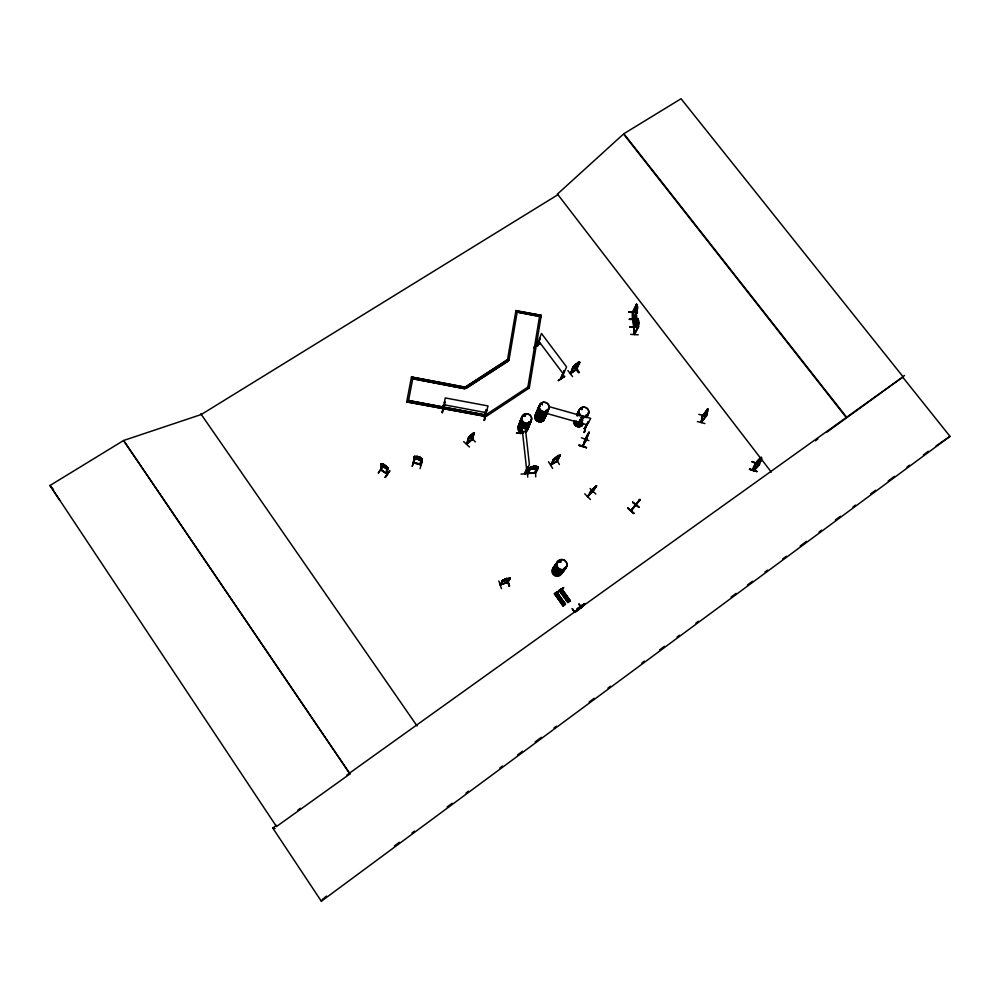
<?xml version="1.0" encoding="UTF-8"?>
<svg xmlns="http://www.w3.org/2000/svg" width="1000" height="1000" viewBox="0 0 1000 1000"><rect width="100%" height="100%" fill="white"/><g stroke="black" fill="none" stroke-linecap="round" stroke-linejoin="round"><path stroke-width="1.5" d="M636.95 319.562L629.362 319.312L635.487 319.125M630.025 327.212L637.65 327.075M630.688 334.35L638.2 334.787M637.575 327.212L638.85 323.25L638.375 326.825M582.05 408.462L581.9 409.3M564.875 568L564.087 568.413L564.738 567.812M566.013 596.975L565.062 596.938L565.475 595.988M558.875 561.337L560.188 561.95M559.2 561.175L559.837 561.962M560.025 561.75L560.087 561.112L560.325 561.825M561.337 600.112L560.35 600.487L560.525 599.438M636.425 304.312L636.475 304.975M544.375 415.913L544.525 415.363M546.163 410.4L546.975 410.225M541.45 403.438L542.263 404.412L541.725 403.625M520.887 433.312L520.775 432.725M524.837 472.875L525.175 473.787L525.138 473.113M528.713 421.9L529.462 421.763M529.15 422.425L529.338 421.775M524.938 415.8L523.938 415.337M523.925 415.688L524.237 415.988M524.525 414.913L524.812 415.875M524.487 416.4L524.875 415.275M581.462 607.55L584.9 603.888M570.175 373.45L576.487 369.175M575.875 369.475L579.587 362.238M576.587 369.425L579.712 362.25L578.05 362.475L579.712 362.25M702.962 415.325L702.3 416.112L702.6 415.175M632.4 312.213C630.988 334.588 642.887 294.575 633.2 318.488M632.5 311.988L634.55 334.45L638.638 326.825M632.762 312.812L636.775 304.325M632.625 312.638L632.863 311.863L633.3 319.137M633.05 319.762L633.625 326.875M637.463 312.65L637.137 311.988L633.362 320.4M633.488 319.425L633.212 320.275M634.25 334.475L633.6 327.35L637.675 318.463L638 319.125M633.913 326.712L633.5 319.55M634.062 326.438L634.025 325.938M633.837 327.7L634.113 327.013L634.538 334.325M634.45 333.675L634.4 334.2M378.363 472.85L382.9 466.362M383.512 464.312L381.15 463.663L380.6 469.95L387.212 474.137M385.613 468.45C391.962 470.087 380.975 467.575 381.163 464.65L381.225 463.725L381.9 464.15L381.287 470.35L380.9 469.475M381.425 469.85L380.8 469.6M387.95 468.975L388.025 468.062C382.85 471.987 393 478.663 381.5 469.9M385.3 477.388L389.7 470.712L385.262 477.262M755.2 463.837C746.188 480.625 761.912 459.487 759.075 464.6L751.875 461.5L759.2 464.225M759.125 464.487L761.575 458.862C762.15 452.188 746.125 475.962 761.35 458.25L761.213 457.463L761.35 458.25M755.238 463.6C758.15 461.488 746.75 479.975 759.412 464.613L759.613 463.963M387.188 474.175L387.4 467.562M387.438 473.812L380.8 469.675M387.975 469.1L388.113 468.1L385.875 465.688L383.475 464.263M636.025 306.438L636.425 311.188C637.038 309.962 638.725 305.238 636.525 305.5M635.225 316.812L635.612 321.562L636.462 315.8M637.3 321.775L637.7 326.55M406.712 401.887L485.238 416.337L406.712 401.887L411.463 377L465.062 387.088L465.95 388.3L465.012 387.3L411.463 377M408.25 402.175L412.962 377.512M583 446.163L585.112 439.075M635.862 305.55L635.312 309.15L636.375 312.775L635.612 311.525M635.85 305.487L635.413 309.15M637.025 311.525L637.575 307.838M636.8 326.838C638.775 330.688 634.938 321.75 637.112 320.8M557.238 461.425L556.888 461.488M557.4 461.138L560.212 455.138M633.013 319.837L637.312 310.775M414.4 458.862L412.275 466.238M586.613 437.775L587.638 436.138M413.35 462.8L414.325 456.45L419.725 457.125M419.263 459.938L422.088 459.787L422.275 458.75L419.75 457.05L420.775 459.075L418.95 459.137L415.613 457.575L417.15 456.287L414.387 456.562L413.488 462.887L421.112 465.012L420.55 464.263M414.462 458.875L412.25 466.35M414.137 462.837L414.175 462.413M414.237 462.512L415.062 456.587M539.487 316.663L527.863 387.25L529.362 387.525L541.263 315.338L515.862 310.7L541.263 315.338M486.775 410.3L486.112 409.913C482.238 418.675 485.112 419.888 486.775 410.3L486.112 409.913M485 416.375L484.175 416.788M484.288 420.462L485.562 412.887L484.363 420.35M484.4 420.475L485.637 413.025M420.4 464.85C419.475 461.775 422.425 457.413 421.425 458.612M465.9 388.512L508.387 361L507.5 359.8L515.938 310.462M509 360.087L507.575 359.575L465.012 387.3L507.5 359.8L509 360.087L517.112 312.362M420.037 468.612L422.35 461.075M422.188 458.738L421.087 465.05M413.488 462.463C429.113 467.525 416.9 462.137 414.038 463M507.925 582.537L510.163 577.987M485.188 416.538L485.5 414.9L408.55 400.513L485.438 415.1L486.325 416.35L528.875 388.25L527.975 387.038L485.425 415.125M443.237 405.1L442.337 412.5M442.262 412.6L443.65 405.05L442.325 412.638M445.15 402.238L444.387 402.362L445.15 402.238C443.963 407.088 442.938 410.012 443.775 408.587L442.962 409.038L443.75 409.188M464.75 388.725L412.713 378.725L464.75 388.725L465.062 387.088M582.925 446.337L586.55 439.575C584.688 442.875 593.638 420.65 585.975 439.663L586.175 438.688M583.138 445.775L585.25 439.825M585.462 439.113L583.088 446.05M585.513 441.1L587.975 434.05M585.475 441.188L585.675 439.75M701.375 422.425L706.6 415.475L701.062 421.825M702.25 416.05L707.675 408.837L706.188 416.15L706.338 415.262M701.025 422.413L702.463 415.312M702.738 415.55L701.275 422.488L701.625 421.637M705.025 415.763L706.838 409.875M697.387 421.55L704.9 423.525M698.85 414.375L706.475 416.138M629.388 319.35L635.425 319.275M587.863 422.137L588.5 422.575L587.863 422.137L584.237 428.7L585.087 428.938M584.425 428.225L585.075 428.663L584.25 428.75M584.225 432.438L586.087 425.05L584.338 432.325M584.338 432.45L586.125 425.2M537.463 346.112L536.775 345.675L537.513 346.112L536.825 345.75L541.45 333.45L566.562 366.887L561.575 378.375M540.188 338.663L539.538 338.25L540.188 338.663L537.288 346.062M543.888 417.962L543.475 420.938M543.525 420.975L544.7 416.5M548.138 410.925L545.087 417.75L545.375 417.137L544.5 417.5L547.375 410.988L548.075 411.188L547.45 410.737M469.462 447L463.675 441.637M638.587 322.587L637.8 324.988L637.6 322.6L638.525 321.788L638.675 322.587M466.662 443.938L468.375 437.925L469.1 437.663L466.838 444.375L469.288 437L474.175 432.688L472.525 439.4C469.65 442.575 477.9 422.975 472.275 439.137L466.662 444.113L472.612 439.338M467.1 443.675L468.913 437.262M475.337 441.938L469.862 436.15M469.075 437.75L473.15 433.6L470.5 435.175L469.663 438.162L468.1 438.9M473.825 433.738L469.725 438.225L471.7 436.475L472.5 433.413L474.35 433.062M473.562 433.162L471.838 439.4M581.4 408.425L581.475 409.387M484.125 416.225L484.85 416.912L488.062 405.95L445.262 397.938L443.113 409.113M422.088 459.787C418.1 461.138 407.488 454.338 419.325 459.888M484.162 416.825L484.913 416.362M414.325 456.45L415.05 456.662M417.987 456.75C414.462 457.788 421.8 459.725 418.85 457M486.325 416.35L485.487 414.925M761.575 458.862L760.125 459.325L758.7 464L760.738 461.25L761.25 457.375L758.587 461.6L758.088 465.475L757.887 463.938M757.938 464.038L758.587 461.6M546.163 410.288L547 410.562M749.463 469.338L757.05 471.55L749.488 469.288M753.15 470.175L755.5 463M753.65 470.138L753.5 469.4M541.487 403.45L541.175 404.3M541.25 403.725L542.35 404.613M588.387 496L587.45 496.6L592.925 491.05M593.05 491.488L587.575 496.413M523.638 415.5L524.375 415.05M507.5 359.8L508.387 361M581.5 437.8L588.888 440.625M588.2 433.738L585.2 439.862M585.763 439.775L587.362 435.838M586.062 440.125L586.263 439.325L582.55 446.112M588.513 433.1L588.55 433.837L588.438 433.05M533.75 347.575L540 343.387L533.837 347.5M558.888 591.1L555.487 594.188L556.337 593.337M706.7 410.863L705.738 415.625L707.525 412.688L706.112 416.125M579.05 444.862L586.487 447.587M527.863 387.25L529.362 387.525M123.588 440.487L349.975 773.9L276.475 826.538L50 485.5L123.588 440.487L201.287 414.5L558.013 194.638L557.525 194.013L623.85 133.725L681.05 98.75L903.1 376.812L346.912 774.975M528.875 388.25L527.9 387.25M520.887 433.387L523.175 426.625L520.363 433.562M749.7 468.837L757.05 471.538M523.162 432.525L516.575 433.15L523.162 432.675M500.962 584.75L500.138 584.625L503.225 580.15L501.05 584.275M507.113 582.362L510.275 578.05L505.375 579.062M507.938 582.362L500.2 584.963L503.125 580.188M563.5 587.587L561.112 589.487M563.763 587.825L560.3 590.788L561.038 589.15M520.425 433.625L524.75 422.688L529.375 464.425L525.262 473.575M586.725 437.125L587.612 434.963M586.6 437.362L587.987 433.988M561.275 378.45L564.2 370.712L560.875 378L561.362 378.512M561.15 377.762L564.2 370.712M545.275 417.713L544.525 417.25L545.363 417.212M545.225 415.763L549.237 406.675L590.725 418.387L584.925 428.925M521.038 474.125L529 473.4M524.7 473.137L527.388 467.312M578.488 364.45C577.875 366.838 568.888 371.287 574.05 365.812L570.438 373.7L576.65 369.425M524.763 473.675L527.663 467.287M574.038 366C583.212 381.788 577.3 365.125 573.625 366.587L570.237 373.475L576.3 369.475M570.688 373.075L574.438 365.625L578.15 362.488M527.163 469.412L527.737 477.125M570.938 373.425L570.938 372.788M576.125 365.513L576.862 365.65L572.762 367.425L577.513 363.625L575.225 365.462L576.663 363.587M535.413 473.175C540.575 466.538 538.038 464.7 530.112 467.325L527.525 473.462L535.325 473.162M527.675 473.462C527.788 467.725 533.125 464.513 538.212 467.113M572.575 376.587L567.9 370.562M531.025 467.225L528.225 473.475L530.85 467.3M528.387 473.4L527.737 472.9M575.837 370.087L579.775 362.537M535.712 476.863L535.538 469.113M535.375 473.013L534.65 472.962L538.1 467.125M537.438 466.987L534.725 473.237L527.762 473.25M527.737 472.863L535.325 472.863L538.212 467.025M561.688 378.125L560.875 378L561.337 377.525M548.462 461.725L552.65 468.413M637.163 502.8L631 510.462M636 504.225L635.112 505.412M635.95 504.888L631.375 510.575M628.787 312.15L636.312 311.975L628.862 311.988M550.837 464.988L553.612 459.05L554.375 458.925L550.662 464.825L557.137 461.125M550.862 464.913L557.438 461.2M553.763 459.288L558.525 455.438L554.663 458.338L551.312 464.85L554.163 458.575M632.35 312.275L636.425 304.225L637.35 305.45M629.45 319.15L636.95 319.562M632.788 312.887L636.825 304.988M556.475 461.512L559.65 455.412M556.613 461.737C564.25 447.887 558.837 460.062 553.125 459.975M637.413 311.988L633.05 320.438M559.4 464.513L556.225 458.775M633.625 326.8L637.95 318.463M633.663 328.025L637.7 319.662M638.05 319.675L633.812 327.75M498.837 580.975L501.463 588.638M634.125 333.825L638.288 326.125M634.188 334.438L638.587 326.163M509.787 578.65C508.9 579.163 501.9 582.888 502.35 580.475L508.875 578.4L504.925 580.4L503.45 580.538L505.387 578.975L502.35 580.475M503.288 580.588L500.938 584.275M584.75 439.825L588.55 432.987M506.238 578.875C502.238 580.487 508.713 579.85 507.062 578.513L509.212 586.213L506.675 578.462M585.337 439.338L588.775 433.2M585.025 440.087L588.55 433.837M506.987 582.5L509.438 578.175M507.075 582.762L510.262 578.362M509.312 586.125L506.613 578.413M276.537 825.337L272.775 828.037L321.35 901.25L322.762 898.925M470.25 436.163L471.2 434.787M551.388 464.3L550.875 465.163M580.962 408.612L581.6 408.225M581.287 408.512L581.425 409.2M587.638 496.238L591.912 490.2M592.438 491.425L596.538 485.712L589.5 493.2L594.237 488.512M584.738 493.812L590.425 499.487M590.075 488.512L595.837 494.05M592.863 489.663L593.5 489.188L587.75 496.737M588.175 496.337L593.025 489.137M596.025 486.075L592.263 491.788L592.812 491.05M592.975 491.525L596.65 485.988M556.35 593L555.562 594.288L558.612 591.538M561.188 590L560.363 590.887L563.15 588.362M385.213 477.337L389.787 470.875M384.275 464.925C381.438 465.5 387.938 468.688 385.025 465.4M383.275 467.075L381.163 464.65M381.15 463.663L381.812 464.2M378.4 472.987L382.887 466.362M472.05 434.9L470.125 436.6M637.388 502.663L639.05 500.487M563.062 605.925L554.612 593.6L563.763 605.438L563.038 605.95L554.612 593.6L563.713 605.462L554.7 593.625M556.362 592.438L554.475 593.775L563.212 605.812L565.4 604.212L556.625 592.175L565.5 604.175L564.775 604.688L556.025 592.762M556.788 592.062L565.375 604.25M557.863 591.512L556.562 592.675M558.237 591.237L556.275 592.913M555.5 594.825L557.4 593.538M568.55 602.013L567.837 602.525L559.075 590.525L559.587 590.075L568.562 602L559.5 590.225M560.3 589.513L560.962 589.038L569.825 601.087L561.587 588.663L570.312 600.75L561.587 588.737L560.45 589.412L561.163 589.038L569.55 601.287L560.55 589.375M560.475 591.3L562.2 590.138M627.825 508.225L633.8 513.6L627.913 508.113M638.987 507.238L632.762 502.175M707.913 409.012L702.575 416.112M702.562 416.188L701.213 422.188M634.4 506.325L635.312 505.062M638.938 500.637L639.913 499.438L639.05 500.637M638.938 507.3L632.65 502.325M593.975 488.025L592.938 489.425M706.6 415.475L701.137 422.088M639.388 500.075L640.125 499.762L639.462 500.112M632.7 502.25L638.975 507.25M468.562 438.125L470.525 435.163M468.312 437.975L470.588 435.238M638.538 501.112L639.913 499.438M630.85 510.65L639.975 499.487M473.888 433.688L471.7 436.475M631.2 510.725L640.125 499.762M559.163 600.225L561.337 598.675M591.1 491.438L595.25 486.712M560.05 601.45L562.25 599.862M563.987 596.775L566.163 595.237M634.163 513.162L627.888 508.15M560.862 602.5L563.038 600.95M564.85 598.038L567.025 596.487M561.725 603.763L563.925 602.175M565.638 599.125L567.837 597.537M573.925 366.775L575.388 364.9M566.525 600.337L568.725 598.763M466.613 444.062L472.388 438.888M592.938 489.55L594.575 487.413M570.175 600.825L567.8 602.55M593.538 488.825L595.5 486.9M592.712 490.062L595.95 486.587L592.638 490.45M573.925 367.525L579.062 363.375L577.35 363.137M595.062 487.262L590.862 491.838L593.612 488.537M580.725 607.575L584.775 603.513L577.025 609.45L578.713 608.425M577.587 608.737L576.975 609.375L581.35 606.112M574.825 611.85L579.3 607.425M574.9 612.25L572.362 608.812L574.9 612.25L580.925 606.075M579.1 607.85L581.688 605.638M580.862 606.888L583.562 604.562L578.138 608.263M580.65 607.75L584.825 603.587L578.2 608.413L579.9 607M592.425 489.675L594.675 487.863M556 593L565.087 604.462M575.887 366.138L576.775 364.212M560.612 589.625L561.812 589.075M592.25 490.012L591.487 490.85M753.35 469.538L759.35 463.862M751.875 461.775L759.412 464.613M572.762 367.425L575.4 364.913M573.825 368.312L578.55 364.412M755.05 463.825L761.55 457.612M581.325 607.762L578.975 604.075L581.688 607.225M565.875 597.112L566.025 596.25M555.625 592.688L565.075 604.475M635.6 505.387L639.288 500.325L634.45 506.262M550.75 464.575L557.25 460.913M586.65 415.588L585.988 415.062L586.737 415.012M542.362 404.675L542.025 403.325M826.538 432.413L903.1 376.812M902.163 377.475L904.475 375.5M581.638 605.7L580.075 606.85M557.1 458.35L559.725 456.075M582.362 605.175L583.05 604.938L580.638 606.638M590.662 492.088L591.5 491.413M443.025 408.837L443.787 409.012M582.038 605.45L577.712 608.875M580.812 606.812L584.25 604.188M596.462 485.65L595.513 486.613M815.438 440.788L817.9 438.925M562.513 588.225L563.25 587.7M578.888 607.7L575.562 611.788L580.85 608M554.312 593.913L555.037 593.4M559.113 590.513L559.712 590.075M574.5 366.4L579.1 372.375M572.312 608.85L574.462 612.4M581.725 605.975L581.05 606.3M324.025 898L326.538 896.137M394.387 845.987L399.412 842.275M411.975 832.987L414.487 831.125M447.15 806.975L452.175 803.263M466 793.05L468.512 791.188M499.925 767.975L502.438 766.112M517.513 754.975L522.537 751.25M535.1 741.963L541.388 737.325M553.95 728.037L556.462 726.175M589.125 702.025L594.15 698.312M607.975 688.1L610.487 686.237M641.9 663.025L644.412 661.162M659.488 650.013L664.513 646.3M677.075 637.013L679.587 635.163M695.925 623.088L698.438 621.225M731.1 597.075L736.125 593.362M747.438 585L752.463 581.287M765.025 572L767.537 570.138M782.613 559L786.388 556.213M800.212 546L806.488 541.35M819.05 532.062L821.562 530.212M835.387 519.987L840.413 516.275M852.975 506.987L855.487 505.125M870.562 493.988L875.588 490.275M888.162 480.988L894.438 476.337M907 467.05L909.513 465.188M923.337 454.975L928.363 451.262M321.35 901.25L950 436.362L902.712 377.137M578.925 607.975L578.25 608.362L579.412 607.812M297.9 810.05L300.413 808.25M579.425 609.025L575.138 612.125M592.112 490.662L590.375 492.038L591.287 491.362M556.15 592.438L555.337 593.312M559.587 590.075L568.138 602.312L559.288 590.375L561.45 588.825M936 446L950 436.362M558.438 380.588L564.637 376.438M545.212 417.475L544.7 417M533.775 347.65L539.95 343.488M578.987 362.638L579.612 362.325M465.95 388.3L508.462 360.775M557.45 194.062L771.312 472.1M592.263 490L594.288 487.837M560.388 455.462L558.475 455.487L558.725 456.488L554.3 459.038M581.263 408.338L582.3 408.525M637.25 306.4L636.325 307.25L636.525 309.625L637.325 306.4M636.438 316.812L635.525 317.638L635.725 320L636.512 316.812M580.975 607.913L578.962 604.1M583.612 604.338L580.288 606.613M531.938 469.062L537.675 467.95M531.938 469.15C525.837 466.95 536.4 470.9 537.762 468.038M507.762 582.25L500.188 584.663L507.925 582.075M509.55 578.587L510.163 578.088M501.987 581.138L506.9 580.212M534.575 472.837L535.337 472.625M560.5 599.462L561.325 599.975M559.412 561.025L560.062 561.15M573.525 367.625L577.638 364.925L577.513 363.625M574.05 366.488L578.162 363.775L578.05 362.475M553 459.963L554.812 459.663M524.675 416.287L523.737 415.85M572.25 368.562L573.875 368.375M523.263 427.312L522.9 426.637M520.462 432.463L516.575 433.038M575.2 366.587L576.038 364.6M530.212 467.413L530.975 467.3M530.237 467.688L530.962 467.663M635.712 315.887L636.55 315.8M637.8 320.85C640.025 321.262 636.025 317.925 638.638 320.838L638.85 323.25M638.1 320.337L637.788 319.675M637.038 320.8L636.575 324.45M635.65 323.038L634.513 319.488L635.062 315.925M637.362 311.438L637.013 310.7M628.787 312.05L636.4 311.938M559.5 560.7L560.237 561.038M581.775 409.6L581.025 409.137M584.487 428.175L585.2 428.438M575.7 365.9L579.075 363.263M443.9 404.75L486.037 412.638M272.775 828.037L275.062 828.538M381.1 463.738L383.562 464.237L382.325 465.15L385.275 467.625L386.838 468.038L385.838 465.688L388.062 468.175M706.825 409.938L707.588 408.812L707.987 410.288L707.325 410.087M705.275 417.15L704.963 415.675M546.312 413.312L587.175 424.837M417.088 456.337L419.775 457.113M414.412 456.575L415.175 456.7M761.175 459.812L760.075 460.225L759.362 462.55L760.938 460.6M633.4 318.35L633.15 319M524.825 473.725L524.788 472.938M593.362 488.462L590.188 492.35M535.913 466.312L536.462 467.775L531.2 467.975L533.275 466.4M50 485.5L53.375 489.487M623.85 133.725L846.625 417.238M623.675 134.213L846.275 417.537M557.725 456.1L555.55 458.113L556.987 456.538M575.962 363.825L573.625 366.587M538.688 341.075L563.4 374.062M636.538 315.875L635.612 314.613L636.45 315.875M200.8 413.8L417.038 725.938M123.863 440.962L349.975 773.9M50.362 485.938L59.662 500.163M534.987 466.463L535.275 467.537L532.638 467.638L534.113 466.488M506.962 578.362L509.613 586.075M522.175 429.125L526.712 470.262M636.512 304.337L636.562 304.988M538.112 467.038L537.375 467.15M582.762 420.05A5.075 4.763 27.1 0 1 580.2 419.562M577.2 415.55A5.075 4.763 27.1 0 1 578.237 412.038A5 4.7 27.1 0 0 577.325 415.438M587.15 414.888A5.075 4.763 27.1 0 1 586.775 417.35M579.125 410.312A5.088 4.787 27.1 0 0 578.4 415.075A5.088 4.787 27.1 0 1 579.175 410.225A5.025 4.725 27.1 0 0 579.2 415.975M581.525 419.8A5 4.7 27.1 0 1 580.275 419.4M587.125 416.037A5 4.7 27.1 0 1 586.775 417.212M581.362 420.1A5 4.7 27.1 0 1 580.125 419.7A5.075 4.763 27.1 0 0 582.712 420.138M577.163 415.737A5 4.7 27.1 0 1 578.188 412.287M586.975 415.1A5 4.7 27.1 0 1 586.613 417.512M581.888 421.613A4.988 4.7 27.1 0 1 579.362 421.138M578.362 412.912A4.988 4.7 27.1 0 0 576.775 414.762A4.988 4.688 27.1 0 1 578.288 413.05M577.15 415.637A5.075 4.763 27.1 0 1 578.188 412.137M587.1 414.988A5.075 4.763 27.1 0 1 586.725 417.438M581.825 421.75A4.988 4.688 27.1 0 1 579.288 421.275M588.112 412.975A5.025 4.725 27.1 0 1 586.163 417.275M582.475 418A5.025 4.725 27.1 0 1 581.225 417.6M583.387 423.438A5.012 4.713 27.1 0 1 574.575 420.625M583.138 423.925A4.913 4.625 27.1 0 1 573.862 420.962A4.938 4.65 27.1 0 0 583.138 423.975A4.9 4.612 27.1 0 1 573.875 420.962M582.275 423.075A5.038 4.737 27.1 0 1 576.438 421.213A5.038 4.737 27.1 0 0 582.225 423.162M583.337 423.537A5.012 4.713 27.1 0 1 574.538 420.712M582.15 423.2A4.963 4.662 27.1 0 1 576.4 421.362M531.075 419.688A5.062 4.787 22 0 1 526.613 424.837A5.062 4.787 22 0 1 521.087 420.35A5.062 4.787 22 0 1 525.55 415.213M522.05 417A5.125 4.85 22 0 0 524.562 424.85A5.125 4.85 22 0 0 531.062 419.888A5.125 4.85 22 0 1 526.587 425.012A5.125 4.85 22 0 1 520.975 420.462A5.125 4.85 22 0 1 525.5 415.25A5.125 4.85 22 0 0 523.013 416.163M524.538 426.7A5.1 4.825 22 0 0 530.325 422.85A5.038 4.763 22 0 1 522.762 425.825A5.038 4.763 22 0 1 522.413 417.825A5.1 4.825 22 0 0 523.263 426.3M529.625 423.212A5.025 4.763 22 0 1 526.05 428.2A5.025 4.763 22 0 1 520.188 425.487A5.025 4.763 22 0 1 521.737 419.562M525.1 431.512A5.038 4.775 22 0 0 528.25 427.875A4.975 4.713 22 0 1 525.125 431.35M523.837 431.763A5.038 4.775 22 0 1 520.35 422.962M528.85 425.062A4.988 4.725 22 0 1 525.712 429.913A5.062 4.8 22 0 0 529 424.875M521.912 429.688A4.988 4.725 22 0 1 520.075 422.262M523.862 431.6A4.975 4.713 22 0 1 522.575 431.525M521.337 431.125A4.975 4.713 22 0 1 520.438 422.912M528.1 428.05A4.975 4.713 22 0 1 525 431.637M523.75 431.887A4.975 4.713 22 0 1 519.388 424.025M527.562 428.212A4.963 4.713 22 0 1 525.575 432.475M523.188 433.275A4.963 4.713 22 0 1 519.763 424.613M525.15 428.462A5.025 4.75 22 0 0 529.575 423.35A5.025 4.763 22 0 1 526.025 428.275A5.025 4.763 22 0 1 520.163 425.575A5.025 4.763 22 0 1 521.7 419.65A5.025 4.75 22 0 0 523.85 428.387M521.962 429.55A5.062 4.8 22 0 1 520.087 422.025A5 4.737 22 0 0 522.038 429.387M528.975 424.775A5 4.737 22 0 1 525.837 429.613M540.487 404.513A5.1 4.812 23.3 0 0 540.862 412.6A5.1 4.812 23.3 0 0 548.438 409.588A5.1 4.812 23.3 0 1 540.862 412.6A5.1 4.812 23.3 0 1 540.45 404.613M547.65 410.15A5.088 4.787 23.3 0 1 544.062 415.188A5.012 4.725 23.3 0 1 538.15 412.525A5.088 4.787 23.3 0 1 539.675 406.463M547.675 409.963A5.012 4.725 23.3 0 1 541.987 414.975A5.012 4.725 23.3 0 1 538.188 408.175M538.862 407.137A5.012 4.725 23.3 0 1 539.8 406.312M547.537 410.262A5.012 4.725 23.3 0 1 544 415.225A5.088 4.787 23.3 0 1 538.138 412.438A5.012 4.725 23.3 0 1 539.663 406.625M546.875 411.788A5 4.725 23.3 0 1 540.562 416.625A5 4.725 23.3 0 1 538.075 408.975M546.175 413.512A5.038 4.763 23.3 0 1 542.612 418.5A5.038 4.763 23.3 0 1 536.725 415.788A5.038 4.763 23.3 0 1 538.25 409.85M545.425 415.213A5.025 4.737 23.3 0 1 541.875 420.188A5.025 4.737 23.3 0 1 536.013 417.475A5.025 4.737 23.3 0 1 537.487 411.662M537.525 411.562A5.025 4.737 23.3 0 0 536.013 417.475A5.025 4.737 23.3 0 0 541.838 420.275A5.025 4.737 23.3 0 0 545.388 415.3M546.062 413.625A4.975 4.688 23.3 0 1 542.55 418.55A4.975 4.688 23.3 0 1 536.737 415.863A4.975 4.688 23.3 0 1 538.25 410.012M546.838 411.863A5 4.713 23.3 0 1 543.312 416.812A4.975 4.688 23.3 0 1 537.45 414.2A4.975 4.688 23.3 0 1 538.962 408.35A5 4.713 23.3 0 0 537.463 414.125A5 4.713 23.3 0 0 543.312 416.812A4.975 4.688 23.3 0 0 546.775 411.962M565.237 567.9A5.188 5.012 38.8 0 1 559.425 571.987A5.188 5.012 38.8 0 1 555.112 566.075A5.188 5.012 38.8 0 1 560.925 561.987M565.037 569.05A5.263 5.088 38.8 0 1 558.625 571.688A5.263 5.088 38.8 0 1 555.225 565.5A5.263 5.088 38.8 0 1 561.038 561.788M564.45 568.95A5.175 5.012 38.9 0 1 559.538 573.125A5.175 5.012 38.9 0 1 554.388 568.9A5.175 5.012 38.9 0 1 557.525 563.275M566.3 566.487A5.213 5.038 38.7 0 1 560.9 570.65A5.213 5.038 38.7 0 1 556.075 565.538A5.213 5.038 38.7 0 1 560.638 560.487A5.275 5.112 38.7 0 0 555.95 565.612A5.275 5.112 38.7 0 0 560.85 570.8A5.275 5.112 38.7 0 0 566.325 566.562M566.15 566.688A5.2 5.038 38.8 0 1 560.75 570.862A5.2 5.038 38.8 0 1 555.925 565.75A5.2 5.038 38.8 0 1 560.487 560.688M562.312 572.525A5.125 4.963 39.1 0 1 554.038 573.763A5.125 4.963 39.1 0 1 555.825 565.662M562.7 569.975A5.125 4.963 39.1 0 1 562.675 571.287M563.737 569.987A5.213 5.05 39 0 1 558.775 574.188A5.138 4.975 39 0 1 553.575 570.05A5.213 5.05 39 0 1 556.763 564.263M562.825 569.9A5.188 5.025 39.1 0 1 558.75 575.337A5.188 5.025 39.1 0 1 552.812 571.613A5.188 5.025 39.1 0 1 555.85 565.525M562.825 571.087A5.125 4.963 39.1 0 1 557.95 575.212A5.125 4.963 39.1 0 1 552.863 571.038A5.125 4.963 39.1 0 1 555.975 565.462M563.562 570.1A5.138 4.975 39 0 1 558.675 574.25A5.213 5.05 39 0 1 553.6 569.938A5.138 4.975 39 0 1 556.688 564.45M561.938 572.263A5.1 4.938 39.2 0 1 554.35 575.588A5.1 4.938 39.2 0 1 553.962 567.25M564.375 569.012A5.138 4.975 38.9 0 1 556.737 572.35A5.138 4.975 38.9 0 1 556.337 563.962M637.625 326.7L629.987 326.9L637.625 326.7M636.737 318.25L636.213 321.912L636.75 318.263M707.638 411.188L706.237 414.125L706.712 411.75L707.725 411.213M561 377.65L561.6 378.338L560.95 377.587M515.7 311.837L541.038 316.712L515.7 311.837M586.413 447.713L578.85 445.363L586.462 447.65M558.462 380.425L564.65 376.262L558.362 380.525M562.337 604.538L564.513 602.987L562.337 604.538M567.137 601.125L569.312 599.575L567.137 601.125M579.325 413.4A5.05 4.737 27.1 0 0 587.875 415A5.05 4.737 27.1 0 0 584.663 407.125A5.05 4.737 27.1 0 0 579.325 413.4M579.3 413.488A5.025 4.725 27.1 0 0 587.812 415.075A5.025 4.725 27.1 0 0 584.612 407.238A5.025 4.725 27.1 0 0 579.3 413.488M586.087 417.525A5.088 4.787 27.1 0 0 588.075 413.175A5.088 4.787 27.1 0 1 586.138 417.438M581.1 417.863A5.088 4.787 27.1 0 0 583.675 418.35A5.088 4.787 27.1 0 1 581.138 417.762M573.8 421.062A4.938 4.65 27.1 0 0 583.1 424.025A4.9 4.612 27.1 0 1 573.825 421.062M522.612 421.225A5.088 4.812 22 0 0 531.3 420.637A5.088 4.812 22 0 0 526.138 413.675A5.088 4.812 22 0 0 522.612 421.225M522.575 421.362A5.062 4.787 22 0 0 531.225 420.775A5.062 4.787 22 0 0 526.087 413.85A5.062 4.787 22 0 0 522.575 421.362M540.125 409.65A5.062 4.775 23.3 0 0 548.763 409.075A5.062 4.775 23.3 0 0 543.6 402.163A5.062 4.775 23.3 0 0 540.125 409.65A5.038 4.75 23.3 0 0 548.7 409.162A5.038 4.75 23.3 0 0 543.575 402.262A5.038 4.75 23.3 0 0 540.1 409.725M541.125 421.8A4.95 4.675 23.3 0 0 544.625 416.9A4.913 4.638 23.3 0 1 541.163 421.675A4.913 4.638 23.3 0 1 535.425 419.025A4.913 4.638 23.3 0 1 536.912 413.225A4.95 4.675 23.3 0 0 535.35 419.137A4.95 4.675 23.3 0 0 541.125 421.8M557.125 566.325A5.238 5.062 38.7 0 0 565.988 567.913A5.238 5.062 38.7 0 0 562.688 559.538A5.238 5.062 38.7 0 0 557.125 566.325M557.112 566.375A5.2 5.038 38.7 0 0 565.913 567.95A5.2 5.038 38.7 0 0 562.638 559.637A5.2 5.038 38.7 0 0 557.112 566.375"/></g></svg>
